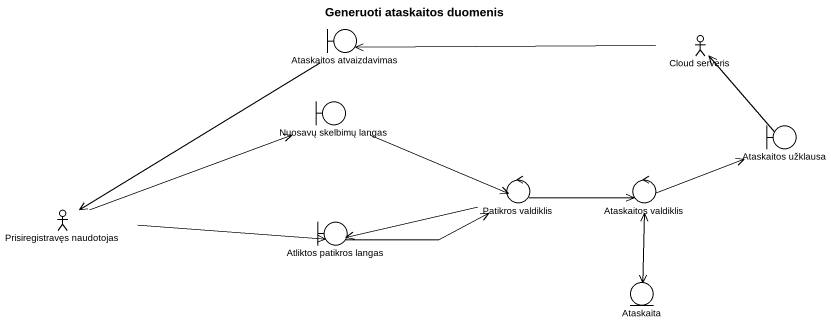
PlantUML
@startuml
title Generuoti ataskaitos duomenis
boundary "Ataskaitos atvaizdavimas" as Ataskaitos_atvaizdavimas
actor "Cloud serveris" as Cloud_serveris
boundary "Nuosavų skelbimų langas" as Nuosavų_skelbimų_langas
boundary "Ataskaitos užklausa" as Ataskaitos_užklausa
control "Patikros valdiklis" as Patikros_valdiklis
control "Ataskaitos valdiklis" as Ataskaitos_valdiklis
actor "Prisiregistravęs naudotojas" as Prisiregistravęs_naudotojas
boundary "Atliktos patikros langas" as Atliktos_patikros_langas
entity Ataskaita
Ataskaitos_atvaizdavimas --> Prisiregistravęs_naudotojas
Cloud_serveris -left-> Ataskaitos_atvaizdavimas
Nuosavų_skelbimų_langas -right-> Patikros_valdiklis
Ataskaitos_užklausa -up-> Cloud_serveris
Patikros_valdiklis -right-> Ataskaitos_valdiklis
Patikros_valdiklis -left-> Atliktos_patikros_langas
Ataskaitos_valdiklis -right-> Ataskaitos_užklausa
Ataskaitos_valdiklis --> Ataskaita
Prisiregistravęs_naudotojas -right-> Nuosavų_skelbimų_langas
Prisiregistravęs_naudotojas -right-> Atliktos_patikros_langas
Atliktos_patikros_langas -right-> Patikros_valdiklis
Ataskaita -up-> Ataskaitos_valdiklis
@enduml
